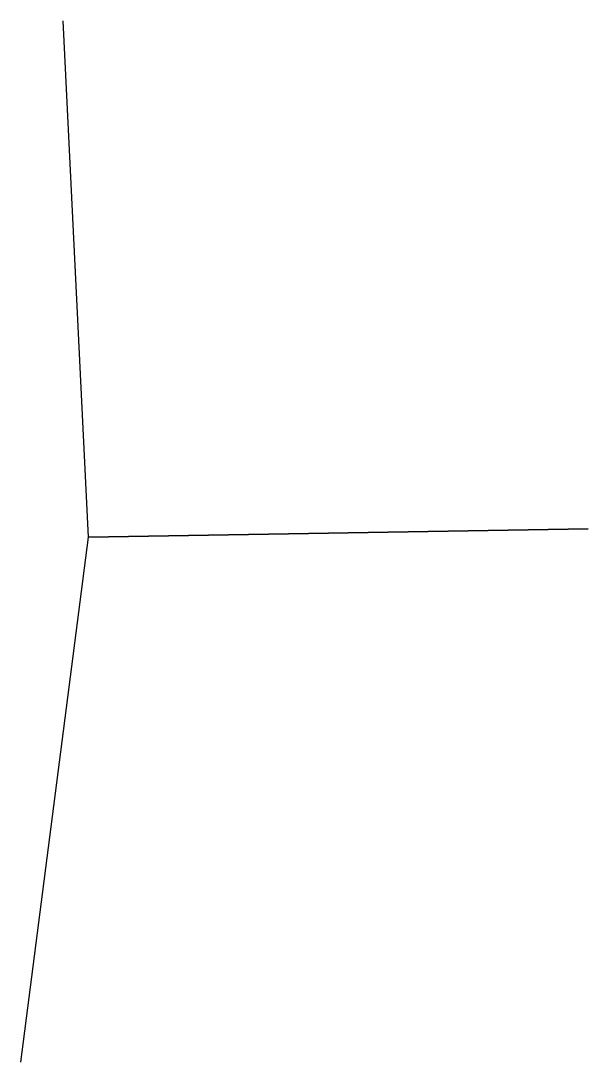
# Model space of a CAD drawing. Header units: millimetres. Extents: x 0 to 40.6, y 0 to 74.6.
import ezdxf

# ---------------------------------------------------------------- set-up
doc = ezdxf.new("R2010")
doc.units = ezdxf.units.MM
doc.layers.add('default', color=7, linetype='CONTINUOUS')

msp = doc.modelspace()

# ---------------------------------------------------------------- linework, layer by layer
at = {"layer": 'default', "color": 0, "linetype": 'CONTINUOUS'}
for p, q in [((4.84898, 37.579592), (3.030612, 74.553061)), ((4.84898, 37.579592), (40.610204, 38.185714)), ((40.610204, 38.185714), (4.84898, 37.579592)), ((0, 0), (4.84898, 37.579592))]:
    msp.add_line(p, q, dxfattribs=at)

doc.saveas('drawing.dxf')
